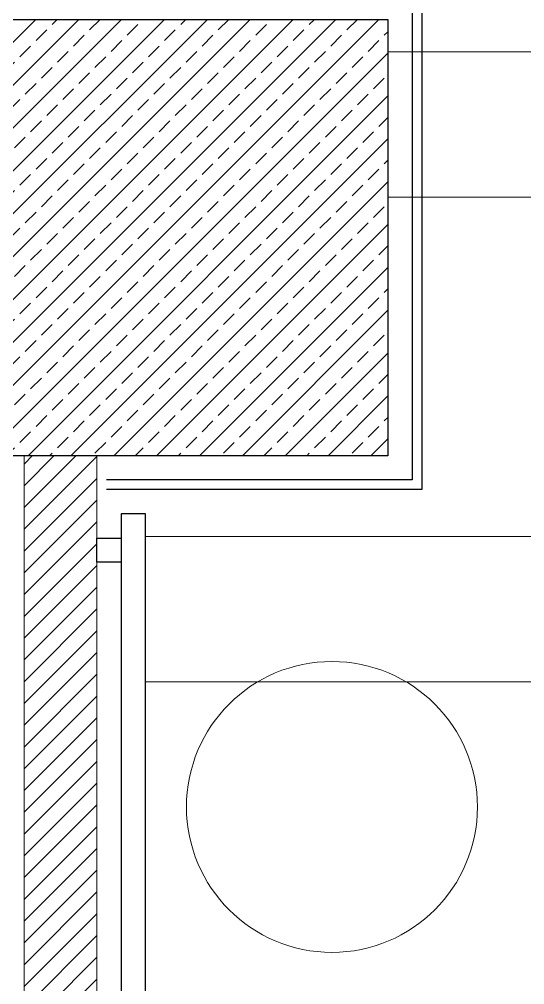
# Model space of a CAD drawing. Header units: millimetres. Extents: x 809 to 8159, y 33 to 4533.
# Drawn here: x 5225.8 to 5330, y 3356.2 to 3555.3 of the extents above; entities that cross this region are included whole.
import ezdxf

# ---------------------------------------------------------------- set-up
doc = ezdxf.new("R2010")
doc.units = ezdxf.units.MM
doc.linetypes.add('DASHED', pattern=[19.05, 12.7, -6.35])
doc.linetypes.add('HIDDEN', pattern=[0.375, 0.25, -0.125])
doc.layers.add('AHŞAP DUVAR', color=3, linetype='Continuous')
doc.layers.add('AHŞAP KUMAŞ SUNGER', color=4, linetype='Continuous')
for name, color, linetype, lineweight in [('AHŞAP KONFERANS SALONU TAVAN', 6, 'Continuous', 0), ('B.A.TARAMA', 124, 'DASHED', 15), ('BETONARME', 3, 'Continuous', 25), ('DUVAR', 2, 'Continuous', 15), ('DUVAR TARAMA', 9, 'Continuous', 9), ('MERDIVEN', 4, 'Continuous', 0), ('TEZGAH', 7, 'Continuous', 0)]:
    doc.layers.add(name, color=color, linetype=linetype, lineweight=lineweight)

# ---------------------------------------------------------------- blocks, each defined once
blk = doc.blocks.new('trthrttrtrthrth')
at = {"layer": 'B.A.TARAMA'}
h = blk.add_hatch(dxfattribs=at)
h.set_pattern_fill('ANSI33', color=256, scale=25, style=0, pattern_type=0)
h.set_pattern_definition([(45, (32415.317, -18322.9636), (-4.4194174, 4.4194174), []), (45, (32419.736, -18322.9636), (-4.4194174, 4.4194174), [3.125, -1.5625])])
h.paths.add_polyline_path([(37167.56, -15035.93), (37257.56, -15035.93), (37257.56, -15125.93), (37167.56, -15125.93)], flags=0)
at = {"layer": 'BETONARME', "elevation": 0}
blk.add_lwpolyline([(37167.56, -15035.93), (37257.56, -15035.93), (37257.56, -15125.93), (37167.56, -15125.93)], close=True, dxfattribs=at)
blk = doc.blocks.new('RTHRTHRTRTHRHRTH')
at = {"layer": 'AHŞAP KONFERANS SALONU TAVAN'}
blk.add_circle((39697.25, -5214.69), 30, dxfattribs=at)

msp = doc.modelspace()

# ---------------------------------------------------------------- hatches: boundary and pattern name
at = {"layer": 'DUVAR TARAMA'}
h = msp.add_hatch(dxfattribs=at)
h.set_pattern_fill('ANSI31', color=256)
h.set_pattern_definition([(45, (18717.033, -431.9434), (-2.245064, 2.245064), [])])
h.paths.add_polyline_path([(5241.83, 3465.35), (5226.83, 3465.35), (5226.83, 3100.35), (5241.83, 3100.35)])

# ---------------------------------------------------------------- linework, layer by layer
at = {"layer": 'AHŞAP DUVAR', "elevation": 0}
for points in [[(5226.83, 3562.35), (5308.83, 3562.35), (5308.83, 3458.35), (5243.83, 3458.35)], [(5226.83, 3560.35), (5306.83, 3560.35), (5306.83, 3460.35), (5243.83, 3460.35)]]:
    msp.add_lwpolyline(points, dxfattribs=at)
at = {"layer": 'AHŞAP KUMAŞ SUNGER', "elevation": 0}
for points in [[(5246.83, 3453.35), (5246.83, 3112.45), (5251.83, 3112.45), (5251.83, 3453.35)], [(5246.83, 3443.35), (5241.83, 3443.35), (5241.83, 3448.35), (5246.83, 3448.35)]]:
    msp.add_lwpolyline(points, close=True, dxfattribs=at)
at = {"layer": 'DUVAR'}
for p, q in [((5226.83, 3465.35), (5226.83, 3100.35)), ((5241.83, 3465.35), (5241.83, 3100.35))]:
    msp.add_line(p, q, dxfattribs=at)
at = {"layer": 'MERDIVEN'}
for p, q in [((5301.83, 3548.67), (7128.79, 3548.67)), ((5251.83, 3448.67), (7178.79, 3448.67))]:
    msp.add_line(p, q, dxfattribs=at)
at = {"layer": 'MERDIVEN', "elevation": 0}
msp.add_lwpolyline([(5301.83, 3548.67), (5435.31, 3548.67), (5435.31, 3578.67), (5228.83, 3578.67), (5228.83, 3578.67)], dxfattribs=at)
for points in [[(5301.83, 3548.67), (5301.83, 3518.67), (5435.31, 3518.67), (5435.31, 3548.67)], [(5251.83, 3448.67), (5251.83, 3418.67), (5435.31, 3418.67), (5435.31, 3448.67)]]:
    msp.add_lwpolyline(points, close=True, dxfattribs=at)

# ---------------------------------------------------------------- block references
at = {"layer": 'AHŞAP KONFERANS SALONU TAVAN'}
msp.add_blockref('RTHRTHRTRTHRHRTH', (-34406.95, 8607.59), dxfattribs=at)
at = {"layer": 'TEZGAH', "color": 0, "linetype": 'HIDDEN', "lineweight": -2, "ltscale": 35}
msp.add_blockref('trthrttrtrthrth', (-31955.73, 18591.27), dxfattribs=at)

doc.saveas('drawing.dxf')
